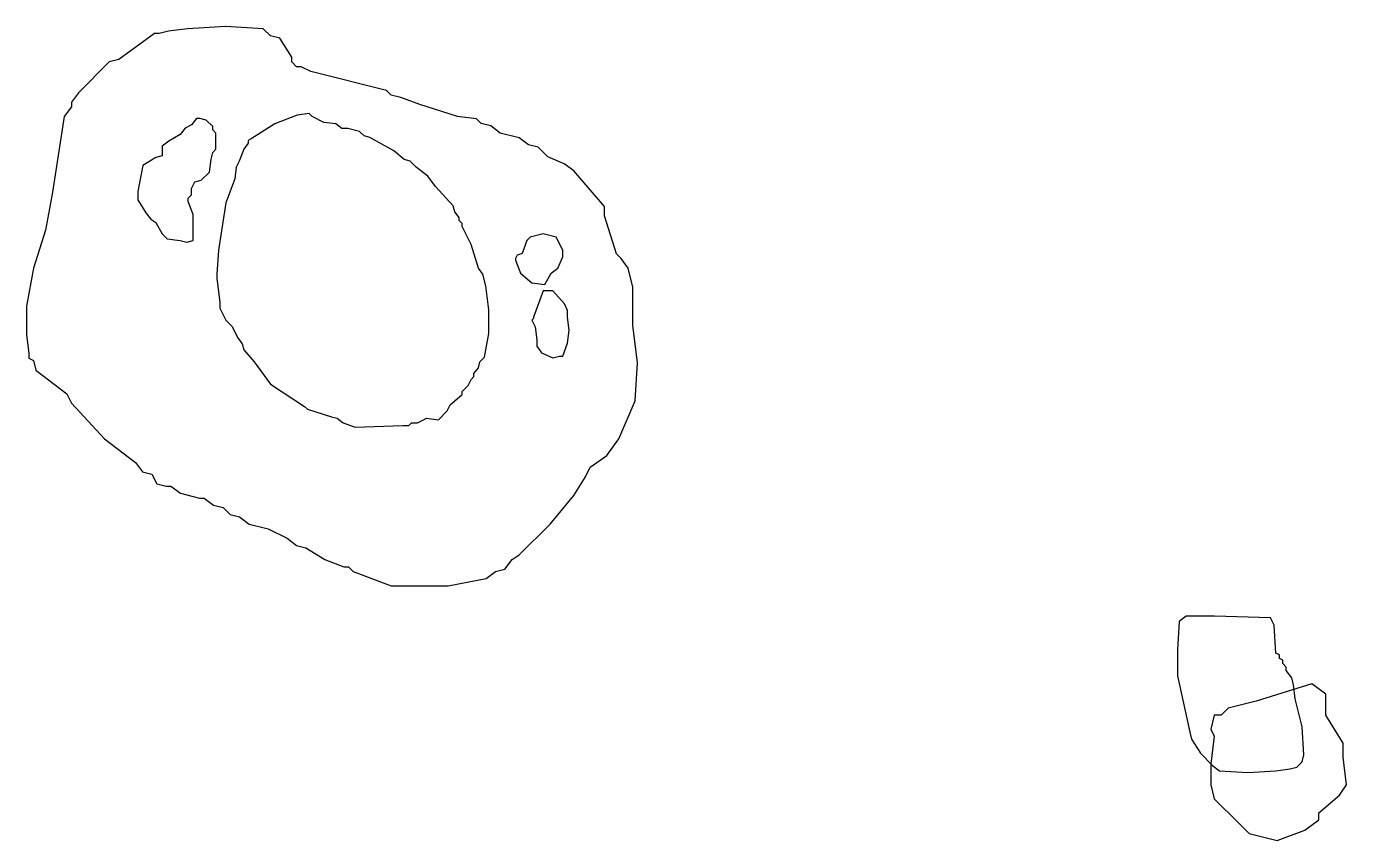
# Model space of a CAD drawing. Header units: metres. Extents: x 7.72 to 10.97, y 7.73 to 8.82.
# Drawn here: x 9.73 to 10.965, y 7.726 to 8.488 of the extents above; entities outside this region: 1.
import ezdxf

# ---------------------------------------------------------------- set-up
doc = ezdxf.new("R2010")
doc.units = ezdxf.units.M

msp = doc.modelspace()

# ---------------------------------------------------------------- linework, layer by layer
at = {"color": 236}
for points in [[(7.71873, 8.76009), (7.72246, 8.75635), (7.72246, 8.75262), (7.73739, 8.74142), (7.75232, 8.73582), (7.78218, 8.73769), (7.78965, 8.73769), (7.79338, 8.73769), (7.79711, 8.74142), (7.81204, 8.74142), (7.81951, 8.74702), (7.83444, 8.75262), (7.84003, 8.75822), (7.83817, 8.78808), (7.82884, 8.80301), (7.82324, 8.80861), (7.81577, 8.81047), (7.81391, 8.81421), (7.81017, 8.81421), (7.80271, 8.8198), (7.78778, 8.81794), (7.75792, 8.80861), (7.74299, 8.80674), (7.73553, 8.80488), (7.73179, 8.80488), (7.71873, 8.79181), (7.71873, 8.76195)], [(10.8072, 7.88039), (10.8187, 7.82783), (10.8203, 7.82126), (10.8286, 7.80812), (10.84, 7.79662), (10.8466, 7.7917), (10.8729, 7.79005), (10.8992, 7.7917), (10.9123, 7.79334), (10.9189, 7.79498), (10.9238, 7.79991), (10.9255, 7.80648), (10.9238, 7.83276), (10.9172, 7.85903), (10.9156, 7.87217), (10.914, 7.87874), (10.909, 7.88531), (10.909, 7.8886), (10.9057, 7.89188), (10.9057, 7.89517), (10.9025, 7.89681), (10.9025, 7.9001), (10.8992, 7.90174), (10.8975, 7.92802), (10.8942, 7.93459), (10.8417, 7.93623), (10.8154, 7.93623), (10.8088, 7.9313), (10.8072, 7.90502), (10.8072, 7.89188), (10.8072, 7.88531), (10.8072, 7.88203)]]:
    msp.add_lwpolyline(points, close=True, dxfattribs=at)
at = {"color": 31}
for points in [[(9.72984, 8.19985), (9.73206, 8.18211), (9.73206, 8.17768), (9.73649, 8.17546), (9.73871, 8.16659), (9.76753, 8.14442), (9.77197, 8.13555), (9.80301, 8.10229), (9.83184, 8.08011), (9.83849, 8.07124), (9.84736, 8.06902), (9.85179, 8.06016), (9.86066, 8.05794), (9.8651, 8.05794), (9.87397, 8.05129), (9.89171, 8.04685), (9.89614, 8.04685), (9.90501, 8.0402), (9.91388, 8.03798), (9.92053, 8.03133), (9.9294, 8.02911), (9.93827, 8.02246), (9.95601, 8.01803), (9.97375, 8.00916), (9.98262, 8.0025), (9.99149, 8.00029), (10.0092, 7.9892), (10.027, 7.98255), (10.0314, 7.98255), (10.0358, 7.97811), (10.0713, 7.96481), (10.1068, 7.96481), (10.1245, 7.96481), (10.16, 7.97146), (10.1689, 7.97811), (10.1777, 7.98033), (10.1844, 7.9892), (10.1911, 7.99363), (10.2199, 8.02246), (10.2421, 8.04907), (10.2531, 8.06681), (10.2576, 8.07568), (10.2731, 8.08676), (10.2842, 8.10229), (10.2997, 8.13776), (10.3019, 8.17324), (10.2975, 8.20872), (10.2975, 8.2442), (10.2931, 8.26194), (10.2864, 8.27081), (10.282, 8.27524), (10.2709, 8.31072), (10.2709, 8.31959), (10.2421, 8.35285), (10.2332, 8.3595), (10.2177, 8.36615), (10.2088, 8.37502), (10.1999, 8.37724), (10.1911, 8.38389), (10.1733, 8.38833), (10.1644, 8.39498), (10.1556, 8.3972), (10.1511, 8.40163), (10.1334, 8.40385), (10.0979, 8.41494), (10.0802, 8.42159), (10.0713, 8.4238), (10.0669, 8.42824), (9.99592, 8.44598), (9.98705, 8.45041), (9.98262, 8.45041), (9.97818, 8.45485), (9.97818, 8.45928), (9.9671, 8.47702), (9.95823, 8.47924), (9.95158, 8.48589), (9.9161, 8.48811), (9.88062, 8.48589), (9.86288, 8.48367), (9.85401, 8.48146), (9.84958, 8.48146), (9.81632, 8.45707), (9.80745, 8.45485), (9.77862, 8.42602), (9.77197, 8.41715), (9.77197, 8.41272), (9.76532, 8.40385), (9.75423, 8.33289), (9.74758, 8.29741), (9.73649, 8.26194), (9.72984, 8.22646), (9.72984, 8.20872), (9.72984, 8.20207)], [(10.8383, 7.77845), (10.8416, 7.76541), (10.8644, 7.7426), (10.8742, 7.73282), (10.9003, 7.72631), (10.9263, 7.73608), (10.9394, 7.74586), (10.9394, 7.75238), (10.9589, 7.76867), (10.9654, 7.77845), (10.9622, 7.80452), (10.9622, 7.81755), (10.9459, 7.84362), (10.9459, 7.85665), (10.9459, 7.86317), (10.9328, 7.87295), (10.8807, 7.85665), (10.8546, 7.85014), (10.8481, 7.84362), (10.8416, 7.84362), (10.8383, 7.83058), (10.8416, 7.82407), (10.8383, 7.798), (10.8383, 7.78496), (10.8383, 7.7817)]]:
    msp.add_lwpolyline(points, close=True, dxfattribs=at)
at = {"color": 227}
for points in [[(9.83414, 8.32588), (9.84176, 8.31369), (9.84633, 8.3076), (9.8509, 8.30455), (9.85699, 8.29389), (9.86156, 8.28932), (9.87375, 8.28779), (9.87984, 8.28627), (9.88594, 8.28779), (9.88594, 8.31217), (9.88137, 8.32436), (9.88137, 8.3274), (9.88441, 8.33045), (9.88441, 8.33655), (9.88746, 8.34264), (9.89355, 8.34416), (9.90117, 8.35178), (9.90269, 8.36397), (9.90422, 8.37006), (9.90727, 8.37311), (9.90727, 8.3853), (9.90727, 8.38834), (9.90422, 8.39139), (9.90422, 8.39444), (9.89812, 8.40053), (9.89203, 8.40206), (9.88898, 8.40206), (9.88441, 8.39596), (9.87832, 8.39291), (9.87375, 8.38682), (9.86308, 8.38073), (9.85699, 8.37616), (9.85699, 8.37006), (9.85699, 8.36702), (9.8509, 8.36549), (9.83871, 8.35787), (9.83414, 8.3335), (9.83414, 8.3274)], [(10.1876, 8.26951), (10.1922, 8.25732), (10.2028, 8.24818), (10.215, 8.24666), (10.2211, 8.25732), (10.2272, 8.26189), (10.2318, 8.27256), (10.2318, 8.27865), (10.2257, 8.29084), (10.2135, 8.29389), (10.2013, 8.29084), (10.1983, 8.28779), (10.1937, 8.27561), (10.1891, 8.27408), (10.1876, 8.27104)], [(10.2028, 8.21314), (10.2059, 8.20705), (10.2074, 8.19486), (10.2074, 8.18877), (10.212, 8.18267), (10.2226, 8.1781), (10.2287, 8.17963), (10.2318, 8.17963), (10.2363, 8.19181), (10.2379, 8.204), (10.2363, 8.21619), (10.2363, 8.22228), (10.2333, 8.22838), (10.2226, 8.24057), (10.2165, 8.24057), (10.2135, 8.24057), (10.2043, 8.21619), (10.2043, 8.21467)]]:
    msp.add_lwpolyline(points, close=True, dxfattribs=at)
at = {"color": 224}
msp.add_lwpolyline([(9.9082, 8.2522), (9.91098, 8.22995), (9.91098, 8.22439), (9.91655, 8.21327), (9.92211, 8.20771), (9.92767, 8.19658), (9.93184, 8.19102), (9.93323, 8.18546), (9.94296, 8.17434), (9.95826, 8.15348), (9.97912, 8.13958), (9.99024, 8.13262), (9.99302, 8.12984), (10.0153, 8.12289), (10.0208, 8.1215), (10.0264, 8.11733), (10.0375, 8.11316), (10.082, 8.11455), (10.0876, 8.11455), (10.0903, 8.11733), (10.0959, 8.11733), (10.1015, 8.12011), (10.1043, 8.1215), (10.1154, 8.12011), (10.1237, 8.12845), (10.1265, 8.13401), (10.1376, 8.14375), (10.1376, 8.14653), (10.1432, 8.15209), (10.146, 8.15765), (10.1487, 8.16043), (10.1487, 8.16321), (10.1529, 8.16878), (10.1543, 8.17434), (10.1585, 8.17851), (10.1627, 8.20076), (10.1627, 8.223), (10.1599, 8.24525), (10.1571, 8.25637), (10.1529, 8.26193), (10.146, 8.28418), (10.1404, 8.2953), (10.1376, 8.30087), (10.1376, 8.30365), (10.1348, 8.30643), (10.1348, 8.30921), (10.1307, 8.31477), (10.1293, 8.32033), (10.1126, 8.33841), (10.1056, 8.34814), (10.0945, 8.35648), (10.089, 8.36205), (10.0834, 8.36344), (10.0737, 8.37178), (10.0514, 8.38429), (10.0459, 8.38568), (10.0417, 8.38985), (10.0306, 8.39263), (10.025, 8.39263), (10.0194, 8.39681), (10.0083, 8.3982), (9.99719, 8.40376), (9.99441, 8.40654), (9.98329, 8.40515), (9.96243, 8.39681), (9.94018, 8.3829), (9.9374, 8.38151), (9.9374, 8.37873), (9.93323, 8.37317), (9.92906, 8.36205), (9.92628, 8.35648), (9.92489, 8.34536), (9.91655, 8.32311), (9.90959, 8.27862), (9.9082, 8.25637), (9.9082, 8.25359)], close=True, dxfattribs=at)

doc.saveas('drawing.dxf')
